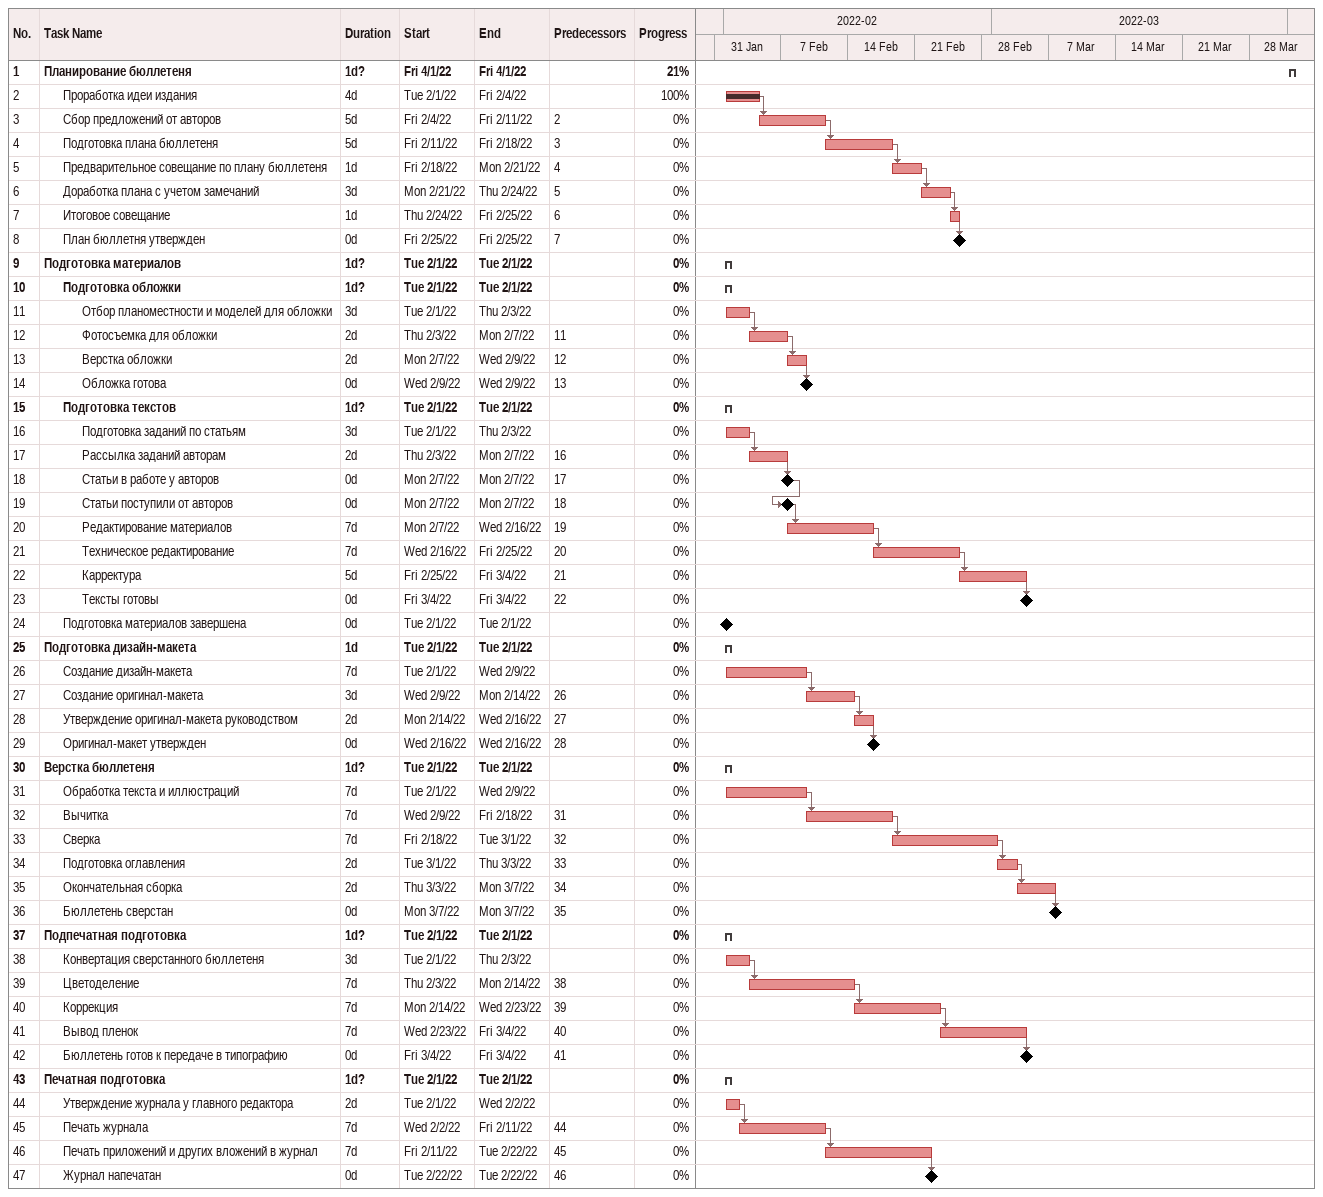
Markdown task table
| ID | Level | Task | Duration | Start | Finish | Predecessors | % complete |
|---|---|---|---|---|---|---|---|
| 1 | 1 | **Планирование бюллетеня** | 1d? | 2022-04-01 | 2022-04-01 |  | 21 |
| 2 | 2 | Проработка идеи издания | 4d | 2022-02-01 | 2022-02-04 |  | 100 |
| 3 | 2 | Сбор предложений от авторов | 5d | 2022-02-04 | 2022-02-11 | 2 | 0 |
| 4 | 2 | Подготовка плана бюллетеня | 5d | 2022-02-11 | 2022-02-18 | 3 | 0 |
| 5 | 2 | Предварительное совещание по плану бюллетеня | 1d | 2022-02-18 | 2022-02-21 | 4 | 0 |
| 6 | 2 | Доработка плана с учетом замечаний | 3d | 2022-02-21 | 2022-02-24 | 5 | 0 |
| 7 | 2 | Итоговое совещание | 1d | 2022-02-24 | 2022-02-25 | 6 | 0 |
| 8 | 2 | План бюллетня утвержден | 0d | 2022-02-25 | 2022-02-25 | 7 | 0 |
| 9 | 1 | **Подготовка материалов** | 1d? | 2022-02-01 | 2022-02-01 |  | 0 |
| 10 | 2 | **Подготовка обложки** | 1d? | 2022-02-01 | 2022-02-01 |  | 0 |
| 11 | 3 | Отбор планоместности и моделей для обложки | 3d | 2022-02-01 | 2022-02-03 |  | 0 |
| 12 | 3 | Фотосъемка для обложки | 2d | 2022-02-03 | 2022-02-07 | 11 | 0 |
| 13 | 3 | Верстка обложки | 2d | 2022-02-07 | 2022-02-09 | 12 | 0 |
| 14 | 3 | Обложка готова | 0d | 2022-02-09 | 2022-02-09 | 13 | 0 |
| 15 | 2 | **Подготовка текстов** | 1d? | 2022-02-01 | 2022-02-01 |  | 0 |
| 16 | 3 | Подготовка заданий по статьям | 3d | 2022-02-01 | 2022-02-03 |  | 0 |
| 17 | 3 | Рассылка заданий авторам | 2d | 2022-02-03 | 2022-02-07 | 16 | 0 |
| 18 | 3 | Статьи в работе у авторов | 0d | 2022-02-07 | 2022-02-07 | 17 | 0 |
| 19 | 3 | Статьи поступили от авторов | 0d | 2022-02-07 | 2022-02-07 | 18 | 0 |
| 20 | 3 | Редактирование материалов | 7d | 2022-02-07 | 2022-02-16 | 19 | 0 |
| 21 | 3 | Техническое редактирование | 7d | 2022-02-16 | 2022-02-25 | 20 | 0 |
| 22 | 3 | Карректура | 5d | 2022-02-25 | 2022-03-04 | 21 | 0 |
| 23 | 3 | Тексты готовы | 0d | 2022-03-04 | 2022-03-04 | 22 | 0 |
| 24 | 2 | Подготовка материалов завершена | 0d | 2022-02-01 | 2022-02-01 |  | 0 |
| 25 | 1 | **Подготовка дизайн-макета** | 1d | 2022-02-01 | 2022-02-01 |  | 0 |
| 26 | 2 | Создание дизайн-макета | 7d | 2022-02-01 | 2022-02-09 |  | 0 |
| 27 | 2 | Создание оригинал-макета | 3d | 2022-02-09 | 2022-02-14 | 26 | 0 |
| 28 | 2 | Утверждение оригинал-макета руководством | 2d | 2022-02-14 | 2022-02-16 | 27 | 0 |
| 29 | 2 | Оригинал-макет утвержден | 0d | 2022-02-16 | 2022-02-16 | 28 | 0 |
| 30 | 1 | **Верстка бюллетеня** | 1d? | 2022-02-01 | 2022-02-01 |  | 0 |
| 31 | 2 | Обработка текста и иллюстраций | 7d | 2022-02-01 | 2022-02-09 |  | 0 |
| 32 | 2 | Вычитка | 7d | 2022-02-09 | 2022-02-18 | 31 | 0 |
| 33 | 2 | Сверка | 7d | 2022-02-18 | 2022-03-01 | 32 | 0 |
| 34 | 2 | Подготовка оглавления | 2d | 2022-03-01 | 2022-03-03 | 33 | 0 |
| 35 | 2 | Окончательная сборка | 2d | 2022-03-03 | 2022-03-07 | 34 | 0 |
| 36 | 2 | Бюллетень сверстан | 0d | 2022-03-07 | 2022-03-07 | 35 | 0 |
| 37 | 1 | **Подпечатная подготовка** | 1d? | 2022-02-01 | 2022-02-01 |  | 0 |
| 38 | 2 | Конвертация сверстанного бюллетеня | 3d | 2022-02-01 | 2022-02-03 |  | 0 |
| 39 | 2 | Цветоделение | 7d | 2022-02-03 | 2022-02-14 | 38 | 0 |
| 40 | 2 | Коррекция | 7d | 2022-02-14 | 2022-02-23 | 39 | 0 |
| 41 | 2 | Вывод пленок | 7d | 2022-02-23 | 2022-03-04 | 40 | 0 |
| 42 | 2 | Бюллетень готов к передаче в типографию | 0d | 2022-03-04 | 2022-03-04 | 41 | 0 |
| 43 | 1 | **Печатная подготовка** | 1d? | 2022-02-01 | 2022-02-01 |  | 0 |
| 44 | 2 | Утверждение журнала у главного редактора | 2d | 2022-02-01 | 2022-02-02 |  | 0 |
| 45 | 2 | Печать журнала | 7d | 2022-02-02 | 2022-02-11 | 44 | 0 |
| 46 | 2 | Печать приложений и других вложений в журнал | 7d | 2022-02-11 | 2022-02-22 | 45 | 0 |
| 47 | 2 | Журнал напечатан | 0d | 2022-02-22 | 2022-02-22 | 46 | 0 |
